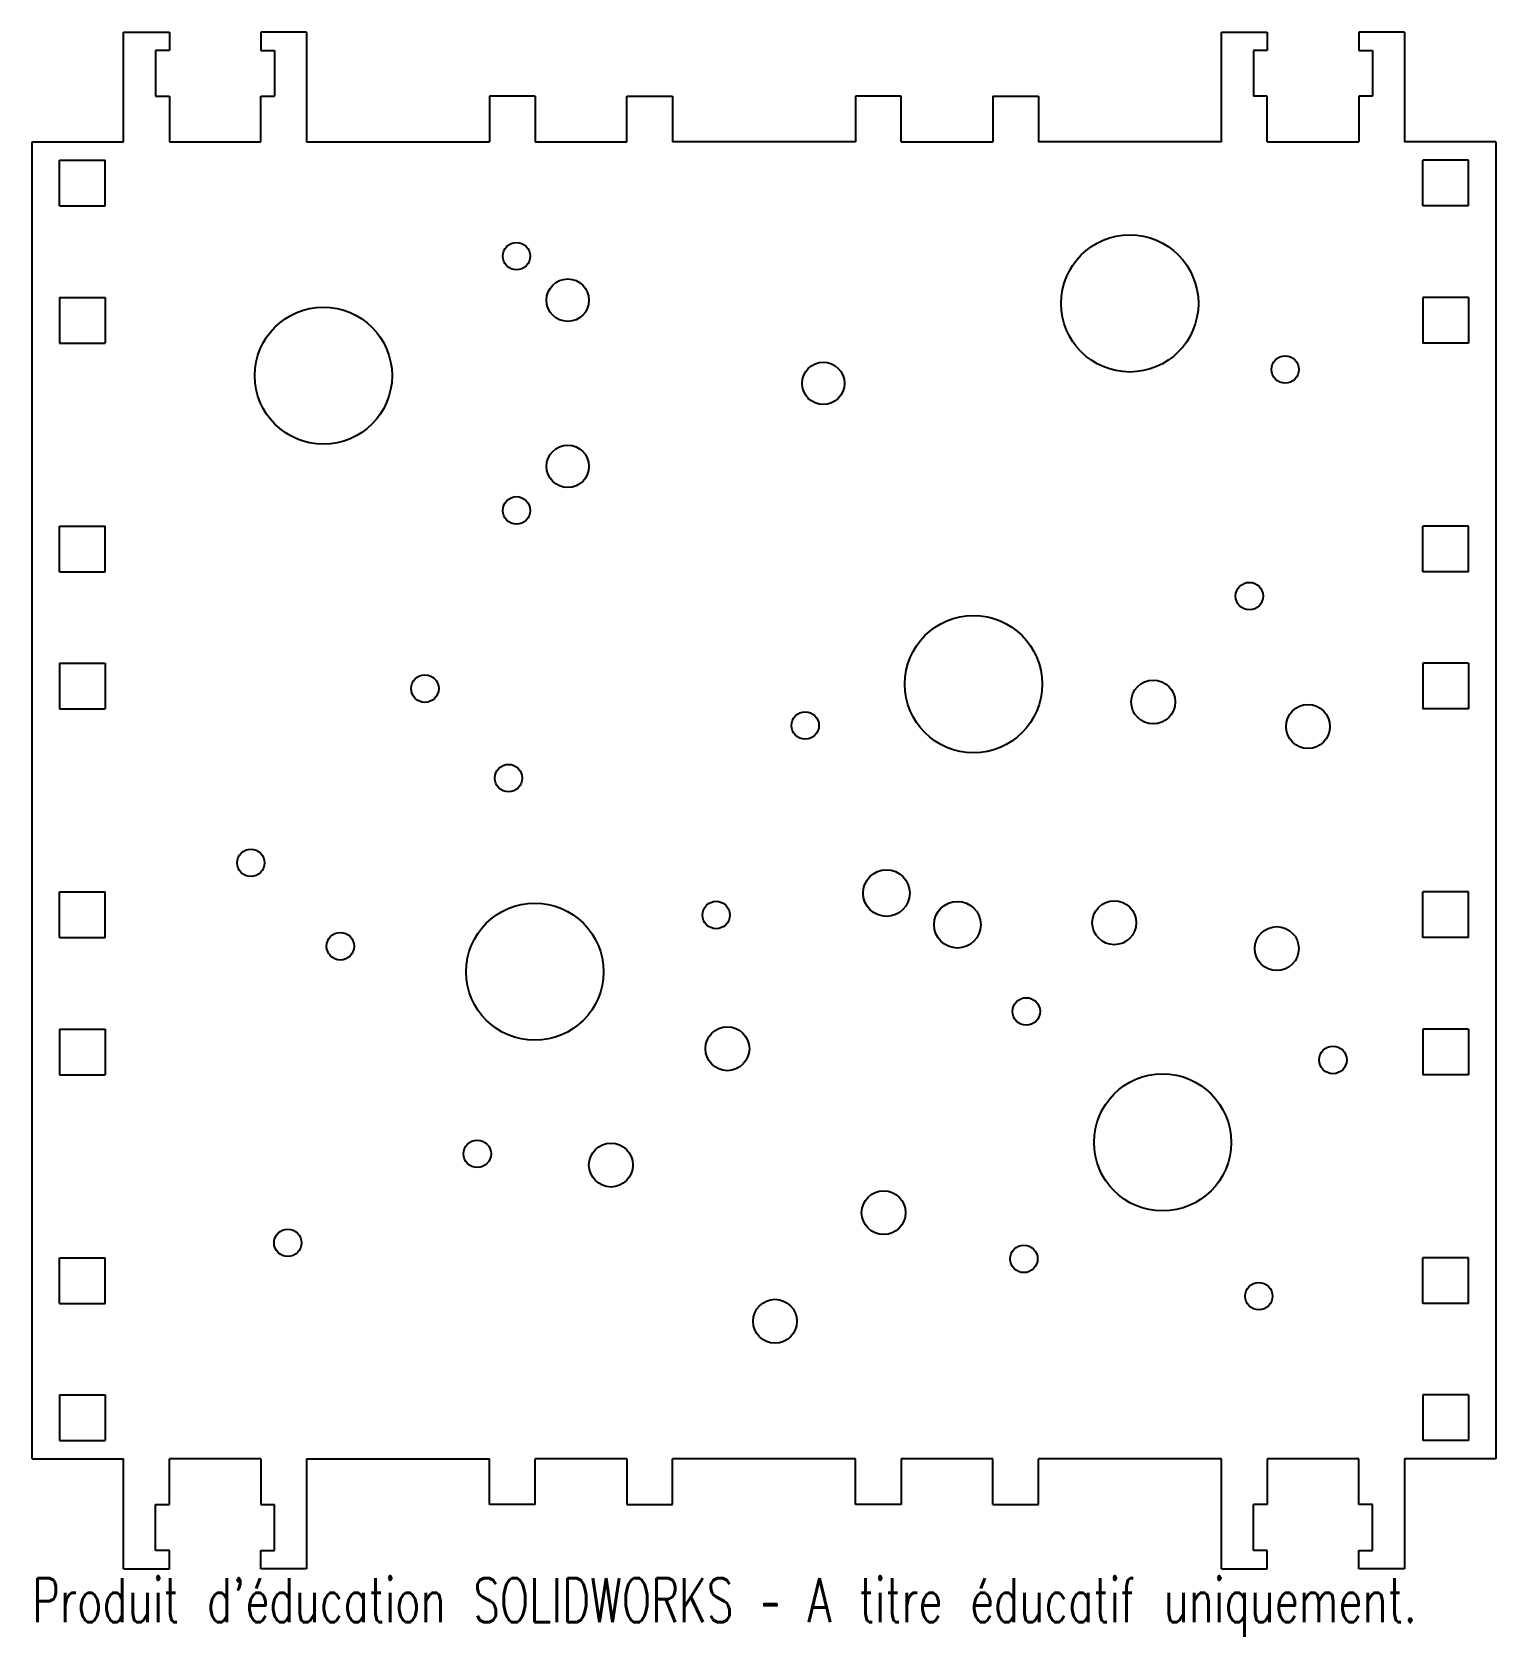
# Model space of a CAD drawing. Header units: millimetres. Extents: x -84 to 76, y -86 to 90.
import ezdxf

# ---------------------------------------------------------------- set-up
doc = ezdxf.new("R2010")
doc.units = ezdxf.units.MM
doc.styles.add('SLDTEXTSTYLE0', font='TXT', dxfattribs={"width": 0.7, "bigfont": 'bigfont'})

msp = doc.modelspace()

# ---------------------------------------------------------------- linework, layer by layer
at = {"color": 7, "linetype": 'Continuous', "lineweight": 25}
for p, q in [((-74.2, 77.51), (-74.2, 89.51)), ((-74.2, 89.51), (-69.2, 89.51)), ((-69.2, 89.51), (-69.2, 87.51)), ((-59.2, 89.51), (-59.2, 87.51)), ((-54.2, 89.51), (-59.2, 89.51)), ((-54.2, 89.51), (-54.2, 77.51)), ((45.8, 77.51), (45.8, 89.51)), ((45.8, 89.51), (50.8, 89.51)), ((50.8, 89.51), (50.8, 87.51)), ((60.8, 89.51), (60.8, 87.51)), ((65.8, 89.51), (60.8, 89.51)), ((65.8, 89.51), (65.8, 77.51)), ((-69.2, 87.51), (-70.7, 87.51)), ((-70.7, 87.51), (-70.7, 82.51)), ((-59.2, 87.51), (-57.7, 87.51)), ((-57.7, 87.51), (-57.7, 82.51)), ((50.8, 87.51), (49.3, 87.51)), ((49.3, 87.51), (49.3, 82.51)), ((60.8, 87.51), (62.3, 87.51)), ((62.3, 87.51), (62.3, 82.51)), ((-70.7, 82.51), (-69.2, 82.51)), ((-69.2, 82.51), (-69.2, 77.51)), ((-59.2, 77.51), (-59.2, 82.51)), ((-59.2, 82.51), (-57.7, 82.51)), ((-34.2, 82.51), (-34.2, 77.51)), ((-29.2, 82.51), (-34.2, 82.51)), ((-29.2, 82.51), (-29.2, 77.51)), ((-19.2, 77.51), (-19.2, 82.51)), ((-19.2, 82.51), (-14.2, 82.51)), ((-14.2, 82.51), (-14.2, 77.51)), ((5.8, 82.51), (5.8, 77.51)), ((10.8, 82.51), (5.8, 82.51)), ((10.8, 77.51), (10.8, 82.51)), ((20.8, 82.51), (20.8, 77.51)), ((20.8, 82.51), (25.8, 82.51)), ((25.8, 82.51), (25.8, 77.51)), ((50.8, 82.51), (49.3, 82.51)), ((50.8, 77.51), (50.8, 82.51)), ((60.8, 82.51), (60.8, 77.51)), ((62.3, 82.51), (60.8, 82.51)), ((-84.2, -66.49), (-84.2, 77.51)), ((-84.2, 77.51), (-74.2, 77.51)), ((-69.2, 77.51), (-59.2, 77.51)), ((-54.2, 77.51), (-34.2, 77.51)), ((-29.2, 77.51), (-19.2, 77.51)), ((5.8, 77.51), (-14.2, 77.51)), ((10.8, 77.51), (20.8, 77.51)), ((45.8, 77.51), (25.8, 77.51)), ((50.8, 77.51), (60.8, 77.51)), ((75.8, 77.51), (65.8, 77.51)), ((75.8, 77.51), (75.8, -66.49)), ((-81.2, 70.51), (-81.2, 75.51)), ((-81.2, 75.51), (-76.2, 75.51)), ((-76.2, 70.51), (-76.2, 75.51)), ((72.8, 75.51), (67.8, 75.51)), ((67.8, 70.51), (67.8, 75.51)), ((72.8, 70.51), (72.8, 75.51)), ((-81.2, 70.51), (-76.2, 70.51)), ((72.8, 70.51), (67.8, 70.51)), ((-81.2, 60.51), (-76.2, 60.51)), ((-81.2, 60.51), (-81.2, 55.51)), ((-76.2, 60.51), (-76.2, 55.51)), ((72.8, 60.51), (67.8, 60.51)), ((67.8, 60.51), (67.8, 55.51)), ((72.8, 60.51), (72.8, 55.51)), ((-81.2, 55.51), (-76.2, 55.51)), ((72.8, 55.51), (67.8, 55.51)), ((-81.2, 30.51), (-81.2, 35.51)), ((-81.2, 35.51), (-76.2, 35.51)), ((-76.2, 30.51), (-76.2, 35.51)), ((72.8, 35.51), (67.8, 35.51)), ((67.8, 30.51), (67.8, 35.51)), ((72.8, 30.51), (72.8, 35.51)), ((-81.2, 30.51), (-76.2, 30.51)), ((72.8, 30.51), (67.8, 30.51)), ((-81.2, 20.51), (-76.2, 20.51)), ((-81.2, 20.51), (-81.2, 15.51)), ((-76.2, 20.51), (-76.2, 15.51)), ((72.8, 20.51), (67.8, 20.51)), ((67.8, 20.51), (67.8, 15.51)), ((72.8, 20.51), (72.8, 15.51)), ((-81.2, 15.51), (-76.2, 15.51)), ((72.8, 15.51), (67.8, 15.51)), ((-81.2, -9.49), (-81.2, -4.49)), ((-81.2, -4.49), (-76.2, -4.49)), ((-76.2, -9.49), (-76.2, -4.49)), ((72.8, -4.49), (67.8, -4.49)), ((67.8, -9.49), (67.8, -4.49)), ((72.8, -9.49), (72.8, -4.49)), ((-81.2, -9.49), (-76.2, -9.49)), ((72.8, -9.49), (67.8, -9.49)), ((-81.2, -19.49), (-76.2, -19.49)), ((-81.2, -19.49), (-81.2, -24.49)), ((-76.2, -19.49), (-76.2, -24.49)), ((72.8, -19.49), (67.8, -19.49)), ((67.8, -19.49), (67.8, -24.49)), ((72.8, -19.49), (72.8, -24.49)), ((-81.2, -24.49), (-76.2, -24.49)), ((72.8, -24.49), (67.8, -24.49)), ((-81.2, -49.49), (-81.2, -44.49)), ((-81.2, -44.49), (-76.2, -44.49)), ((-76.2, -49.49), (-76.2, -44.49)), ((72.8, -44.49), (67.8, -44.49)), ((67.8, -49.49), (67.8, -44.49)), ((72.8, -49.49), (72.8, -44.49)), ((-81.2, -49.49), (-76.2, -49.49)), ((72.8, -49.49), (67.8, -49.49)), ((-81.2, -59.49), (-76.2, -59.49)), ((-81.2, -59.49), (-81.2, -64.49)), ((-76.2, -59.49), (-76.2, -64.49)), ((72.8, -59.49), (67.8, -59.49)), ((67.8, -59.49), (67.8, -64.49)), ((72.8, -59.49), (72.8, -64.49)), ((-81.2, -64.49), (-76.2, -64.49)), ((72.8, -64.49), (67.8, -64.49)), ((-84.2, -66.49), (-74.2, -66.49)), ((-74.2, -78.49), (-74.2, -66.49)), ((-59.2, -66.49), (-69.2, -66.49)), ((-69.2, -71.49), (-69.2, -66.49)), ((-59.2, -66.49), (-59.2, -71.49)), ((-54.2, -66.49), (-34.2, -66.49)), ((-54.2, -66.49), (-54.2, -78.49)), ((-34.2, -71.49), (-34.2, -66.49)), ((-19.2, -66.49), (-29.2, -66.49)), ((-29.2, -71.49), (-29.2, -66.49)), ((-19.2, -66.49), (-19.2, -71.49)), ((5.8, -66.49), (-14.2, -66.49)), ((-14.2, -71.49), (-14.2, -66.49)), ((5.8, -71.49), (5.8, -66.49)), ((20.8, -66.49), (10.8, -66.49)), ((10.8, -66.49), (10.8, -71.49)), ((20.8, -71.49), (20.8, -66.49)), ((45.8, -66.49), (25.8, -66.49)), ((25.8, -71.49), (25.8, -66.49)), ((45.8, -78.49), (45.8, -66.49)), ((60.8, -66.49), (50.8, -66.49)), ((50.8, -66.49), (50.8, -71.49)), ((60.8, -71.49), (60.8, -66.49)), ((75.8, -66.49), (65.8, -66.49)), ((65.8, -66.49), (65.8, -78.49)), ((-70.7, -71.49), (-69.2, -71.49)), ((-70.7, -76.49), (-70.7, -71.49)), ((-59.2, -71.49), (-57.7, -71.49)), ((-57.7, -76.49), (-57.7, -71.49)), ((-29.2, -71.49), (-34.2, -71.49)), ((-19.2, -71.49), (-14.2, -71.49)), ((10.8, -71.49), (5.8, -71.49)), ((20.8, -71.49), (25.8, -71.49)), ((50.8, -71.49), (49.3, -71.49)), ((49.3, -76.49), (49.3, -71.49)), ((62.3, -71.49), (60.8, -71.49)), ((62.3, -76.49), (62.3, -71.49)), ((-69.2, -76.49), (-70.7, -76.49)), ((-69.2, -78.49), (-69.2, -76.49)), ((-59.2, -78.49), (-59.2, -76.49)), ((-59.2, -76.49), (-57.7, -76.49)), ((50.8, -76.49), (49.3, -76.49)), ((50.8, -78.49), (50.8, -76.49)), ((60.8, -78.49), (60.8, -76.49)), ((60.8, -76.49), (62.3, -76.49)), ((-74.2, -78.49), (-69.2, -78.49)), ((-54.2, -78.49), (-59.2, -78.49)), ((45.8, -78.49), (50.8, -78.49)), ((65.8, -78.49), (60.8, -78.49))]:
    msp.add_line(p, q, dxfattribs=at)
for centre, radius in [((35.78, 59.85), 7.5), ((-31.25, 65.01), 1.5), ((-25.65, 60.2), 2.32), ((-52.36, 51.95), 7.5), ((2.28, 51.11), 2.32), ((52.77, 52.63), 1.5), ((-25.65, 42.03), 2.32), ((-31.25, 37.22), 1.5), ((48.85, 27.85), 1.5), ((18.7, 18.22), 7.5), ((-41.26, 17.73), 1.5), ((38.34, 16.27), 2.4), ((55.26, 13.59), 2.4), ((0.31, 13.7), 1.5), ((-32.13, 7.95), 1.5), ((-60.29, -1.31), 1.5), ((9.18, -4.63), 2.55), ((-29.25, -13.22), 7.5), ((-9.43, -7.02), 1.5), ((16.94, -8.08), 2.55), ((34.08, -7.87), 2.4), ((51.85, -10.69), 2.4), ((-50.51, -10.44), 1.5), ((24.47, -17.56), 1.5), ((-8.2, -21.64), 2.4), ((57.99, -22.87), 1.5), ((39.37, -31.88), 7.5), ((-35.54, -33.13), 1.5), ((-20.93, -34.36), 2.4), ((8.87, -39.57), 2.4), ((-56.26, -42.87), 1.5), ((24.21, -44.62), 1.5), ((49.89, -48.69), 1.5), ((-3, -51.44), 2.4)]:
    msp.add_circle(centre, radius, dxfattribs=at)

# ---------------------------------------------------------------- texts
at = {"color": 7, "linetype": 'Continuous', "insert": (-84.2, -79.51), "char_height": 4.8336, "attachment_point": 1, "style": 'SLDTEXTSTYLE0'}
msp.add_mtext("Produit d'éducation SOLIDWORKS – A titre éducatif uniquement.", dxfattribs=at)

doc.saveas('drawing.dxf')
